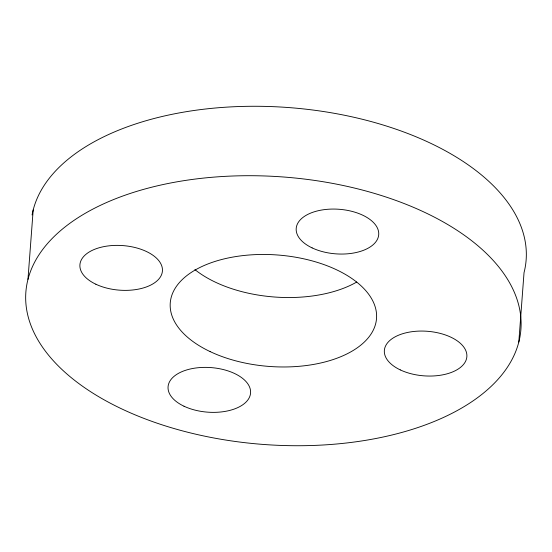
<?xml version="1.0" encoding="UTF-8"?>
<svg xmlns="http://www.w3.org/2000/svg" width="552" height="552" viewBox="0 0 552 552"><rect width="100%" height="100%" fill="white"/><g stroke="black" fill="none" stroke-linecap="round" stroke-linejoin="round"><path stroke-width="0.83" d="M27.966 279.374L33.189 209.939M518.811 342.061A248.221 134.101 4.3 0 0 179.89 181.318A248.221 134.101 4.3 0 0 121.468 408.777A248.221 134.101 4.3 0 0 518.811 342.061L524.034 272.626A248.221 134.101 4.3 0 0 307.671 109.386A248.221 134.101 4.3 0 0 32.085 214.963M356.737 282.031A103.424 55.876 4.3 0 1 194.918 269.604M210.091 351.576A103.424 55.876 4.3 0 0 375.65 323.776A103.424 55.876 4.3 0 0 234.434 256.797A103.424 55.876 4.3 0 0 210.091 351.576M184.002 406.217A41.372 22.349 4.3 0 0 250.222 395.094A41.372 22.349 4.3 0 0 193.738 368.308A41.372 22.349 4.3 0 0 184.002 406.217M95.848 284.218A41.372 22.349 4.3 0 0 162.074 273.095A41.372 22.349 4.3 0 0 105.591 246.309A41.372 22.349 4.3 0 0 95.848 284.218M312.135 247.903A41.372 22.349 4.3 0 0 378.361 236.78A41.372 22.349 4.3 0 0 321.878 209.995A41.372 22.349 4.3 0 0 312.135 247.903M400.29 369.902A41.372 22.349 4.3 0 0 466.509 358.779A41.372 22.349 4.3 0 0 410.026 331.993A41.372 22.349 4.3 0 0 400.29 369.902"/></g></svg>
